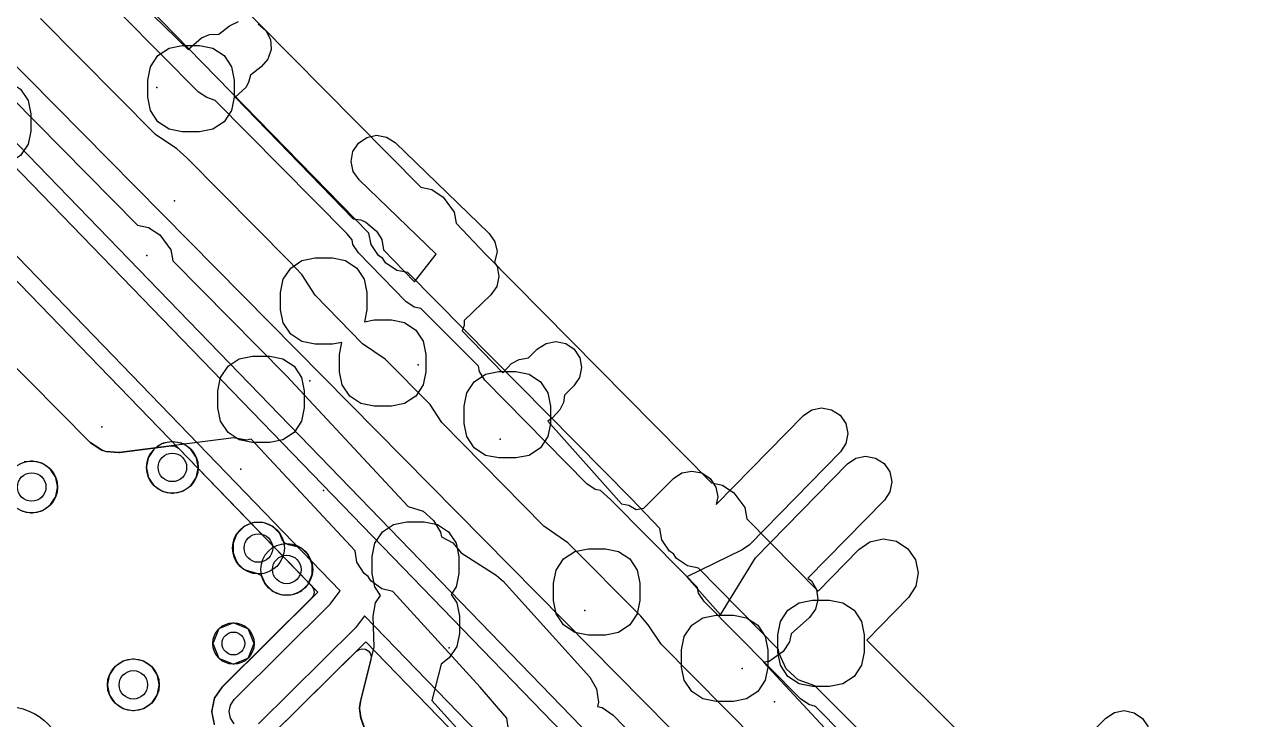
# Model space of a CAD drawing. Header units: metres. Extents: x -2677 to -840, y 169 to 1487.
# Drawn here: x -1880.6 to -1809.8, y 909.4 to 949.6 of the extents above; entities that cross this region are included whole.
import ezdxf

# ---------------------------------------------------------------- set-up
doc = ezdxf.new("R2010")
doc.units = ezdxf.units.M
for name, color, linetype in [('AI_GREENING_ALLOWED_ZONE', 4, 'Continuous'), ('AI_GREENING_EXCLUSIONS', 1, 'Continuous'), ('AI_GREENING_LAWN', 82, 'Continuous'), ('AI_GREENING_REJECTED', 6, 'Continuous'), ('AI_GREENING_SHRUBS', 92, 'Continuous'), ('AI_GREENING_TREES', 3, 'Continuous')]:
    doc.layers.add(name, color=color, linetype=linetype)

# ---------------------------------------------------------------- blocks, each defined once
blk = doc.blocks.new('AI_TREE')
for p, q in [((0, -0.3), (0, 0.3)), ((-0.3, 0), (0.3, 0))]:
    blk.add_line(p, q)
for radius in [1, 0.12]:
    blk.add_circle((0, 0), radius)
blk = doc.blocks.new('AI_SHRUB')
for radius in [1, 0.55]:
    blk.add_circle((0, 0), radius)

msp = doc.modelspace()

# ---------------------------------------------------------------- linework, layer by layer
at = {"layer": 'AI_GREENING_ALLOWED_ZONE'}
for points in [[(-1882.051, 930.766), (-1876.786, 925.457), (-1876.748, 925.426), (-1876.148, 925.022), (-1876.09, 924.993), (-1875.903, 924.928), (-1875.839, 924.916), (-1875.118, 924.866), (-1875.069, 924.867), (-1872.084, 925.251), (-1871.855, 925.227), (-1871.661, 925.102), (-1863.942, 917.122), (-1863.837, 916.96), (-1863.801, 916.77), (-1863.841, 916.58), (-1863.949, 916.42), (-1869.118, 911.29), (-1869.149, 911.253), (-1869.544, 910.667), (-1869.581, 910.578), (-1869.718, 909.91), (-1869.718, 909.813), (-1869.588, 909.144)], [(-1866.303, 908.448), (-1861.351, 913.354), (-1861.198, 913.457), (-1861.018, 913.498), (-1860.836, 913.471), (-1860.675, 913.38), (-1860.559, 913.237), (-1860.503, 913.061), (-1860.514, 912.877), (-1861.12, 910.455), (-1861.125, 910.431), (-1861.174, 910.099), (-1861.175, 910.027), (-1861.1, 909.507), (-1861.087, 909.458), (-1860.91, 908.963)]]:
    msp.add_lwpolyline(points, dxfattribs=at)
at = {"layer": 'AI_GREENING_EXCLUSIONS'}
for points in [[(-1876.551, 953.518), (-1871.103, 948.183), (-1870.331, 948.864), (-1869.864, 949.05), (-1869.313, 949.084), (-1868.706, 949.557), (-1868.183, 949.819)], [(-1870.692, 953.431), (-1857.627, 940.216), (-1856.987, 940.083), (-1856.341, 939.644), (-1855.705, 938.78), (-1855.582, 938.135), (-1853.865, 936.318), (-1840.8, 923.103), (-1840.16, 922.97), (-1839.514, 922.531), (-1838.878, 921.667), (-1838.755, 921.023), (-1834.629, 916.827), (-1832.274, 919.25), (-1831.632, 919.693), (-1830.868, 919.856), (-1830.101, 919.715), (-1829.446, 919.29), (-1829.003, 918.648), (-1828.84, 917.885), (-1828.981, 917.117), (-1829.406, 916.462), (-1831.81, 913.988), (-1825.726, 907.942)], [(-1808.959, 884.014), (-1834.779, 910.151), (-1835.168, 910.263), (-1835.653, 910.59), (-1841.236, 916.227), (-1841.559, 916.715), (-1841.622, 917.038), (-1842.408, 917.853), (-1846.647, 922.132), (-1847.228, 922.648), (-1847.531, 922.711), (-1848.016, 923.041), (-1853.916, 929.051), (-1854.236, 929.539), (-1854.295, 929.847), (-1857.621, 933.188), (-1858.012, 933.269), (-1858.497, 933.602), (-1861.236, 936.411), (-1861.554, 936.899), (-1861.603, 937.16), (-1861.905, 937.536), (-1869.535, 945.238), (-1869.535, 945.238), (-1870.01, 945.4), (-1870.495, 945.727), (-1877.152, 952.445)], [(-1828.697, 905.255), (-1834.826, 911.347), (-1835.778, 911.688), (-1836.477, 912.335), (-1836.886, 913.217), (-1836.925, 913.457), (-1841.546, 918.156), (-1842.191, 918.288), (-1842.837, 918.726), (-1843.006, 918.982), (-1843.243, 919.142), (-1843.674, 919.792), (-1843.802, 920.45), (-1845.428, 922.175), (-1858.373, 935.269), (-1859.018, 935.401), (-1859.664, 935.839), (-1859.833, 936.095), (-1860.07, 936.255), (-1860.501, 936.905), (-1860.629, 937.563), (-1873.473, 950.696)], [(-1809.828, 880.459), (-1811.445, 881.551), (-1836.418, 906.832), (-1837.026, 907.376), (-1838.14, 908.127), (-1843.723, 913.764), (-1844.464, 914.884), (-1844.895, 915.39), (-1849.11, 919.633), (-1850.514, 920.589), (-1856.414, 926.599), (-1857.091, 927.631), (-1859.701, 930.266), (-1861.003, 931.158), (-1863.742, 933.967), (-1864.517, 935.157), (-1865.24, 935.929), (-1871.174, 941.919), (-1871.757, 942.437), (-1872.982, 943.264), (-1872.982, 943.264), (-1879.639, 949.982)], [(-1867.043, 949.678), (-1866.601, 949.295), (-1866.338, 948.772), (-1866.295, 948.188), (-1866.48, 947.633), (-1866.862, 947.19), (-1867.488, 946.703), (-1867.6, 946.281), (-1867.766, 945.997), (-1868.375, 945.436), (-1861.538, 938.389), (-1861.106, 938.323), (-1860.806, 938.188), (-1860.202, 937.674), (-1859.884, 937.183), (-1859.784, 936.581), (-1858.002, 934.744), (-1856.739, 936.332), (-1861.203, 940.645), (-1861.536, 941.126), (-1861.66, 941.698), (-1861.556, 942.274), (-1861.239, 942.766), (-1860.759, 943.099), (-1860.187, 943.224), (-1859.611, 943.119), (-1859.118, 942.803), (-1853.675, 937.544), (-1853.341, 937.063), (-1853.217, 936.491), (-1853.362, 935.852), (-1853.215, 935.624), (-1853.111, 935.048), (-1853.235, 934.476), (-1853.569, 933.995), (-1855.126, 932.492), (-1855.118, 932.203), (-1855.236, 931.893), (-1852.889, 929.474), (-1852.379, 930.008), (-1851.937, 930.247), (-1851.393, 930.342), (-1850.869, 930.855), (-1850.379, 931.175), (-1849.804, 931.284), (-1849.231, 931.164), (-1848.748, 930.834), (-1848.428, 930.344), (-1848.32, 929.769), (-1848.44, 929.196), (-1848.77, 928.712), (-1849.31, 928.183), (-1849.374, 927.751), (-1849.579, 927.331), (-1850.018, 926.844), (-1850.28, 926.673), (-1846.009, 921.886), (-1845.581, 921.802), (-1845.159, 921.566), (-1844.721, 921.63), (-1843.003, 923.347), (-1842.517, 923.672), (-1841.942, 923.786), (-1841.368, 923.672), (-1840.882, 923.346), (-1840.557, 922.86), (-1840.443, 922.285), (-1840.531, 921.842), (-1835.485, 926.99), (-1835.002, 927.32), (-1834.429, 927.44), (-1833.854, 927.332), (-1833.364, 927.011), (-1833.034, 926.528), (-1832.914, 925.955), (-1833.023, 925.38), (-1833.343, 924.89), (-1838.611, 919.515), (-1839.026, 919.216), (-1842.234, 917.655), (-1840.277, 915.463), (-1838.265, 918.759), (-1832.937, 924.194), (-1832.454, 924.524), (-1831.881, 924.644), (-1831.306, 924.536), (-1830.816, 924.216), (-1830.486, 923.732), (-1830.366, 923.159), (-1830.475, 922.584), (-1830.795, 922.094), (-1835.222, 917.578), (-1835.023, 917.429), (-1834.725, 916.925), (-1834.642, 916.346), (-1834.788, 915.779), (-1835.139, 915.311), (-1836.19, 914.369), (-1836.288, 913.902), (-1836.659, 913.336), (-1837.461, 912.765), (-1837.785, 912.718), (-1833.741, 908.357)], [(-1886.21, 948.083), (-1819.233, 878.9), (-1813.361, 884.505), (-1812.548, 891.936), (-1812.389, 892.527), (-1811.941, 893.165), (-1800.493, 904.092)], [(-1887.114, 947.58), (-1819.26, 877.491), (-1812.406, 884.033), (-1811.554, 891.827), (-1811.437, 892.199), (-1811.25, 892.442), (-1799.802, 903.369)], [(-1881.321, 945.412), (-1874.024, 938.023), (-1873.383, 937.891), (-1872.736, 937.454), (-1872.099, 936.592), (-1871.974, 935.947), (-1865.411, 929.3), (-1858.366, 921.74), (-1857.499, 921.466), (-1856.893, 920.916), (-1856.483, 920.254), (-1856.438, 919.975), (-1855.774, 919.621), (-1855.296, 919.04), (-1853.276, 917.76), (-1852.859, 917.408), (-1847.854, 911.844), (-1847.455, 911.173), (-1847.343, 910.401), (-1847.407, 910.15), (-1847.127, 910.09), (-1846.485, 909.646), (-1841.382, 904.361)], [(-1868.438, 909.148), (-1868.653, 909.474), (-1868.728, 909.857), (-1868.65, 910.239), (-1868.431, 910.563), (-1862.866, 916.075), (-1862.295, 916.858), (-1888.103, 943.539)], [(-1869.579, 909.095), (-1869.727, 909.862), (-1869.572, 910.626), (-1869.135, 911.273), (-1863.599, 916.768), (-1887.728, 941.713)], [(-1852.555, 908.821), (-1852.653, 909.483), (-1854.201, 911.278), (-1859.252, 916.817), (-1859.886, 916.965), (-1860.52, 917.42), (-1860.681, 917.68), (-1860.914, 917.846), (-1861.328, 918.508), (-1861.438, 919.169), (-1867.457, 925.628), (-1867.723, 925.573), (-1868.461, 925.716), (-1875.094, 924.864), (-1875.872, 924.918), (-1876.121, 925.003), (-1876.768, 925.44), (-1882.068, 930.783)], [(-1860.898, 908.929), (-1861.096, 909.482), (-1861.18, 910.063), (-1861.123, 910.443), (-1860.337, 913.583), (-1860.396, 915.385), (-1860.244, 916.15), (-1859.953, 916.585), (-1860.283, 917.079), (-1860.435, 917.844), (-1860.435, 918.844), (-1860.283, 919.609), (-1860.283, 919.609), (-1859.849, 920.258), (-1859.2, 920.692), (-1858.435, 920.844), (-1857.435, 920.844), (-1856.67, 920.692), (-1856.021, 920.258), (-1855.587, 919.609), (-1855.435, 918.844), (-1855.435, 917.844), (-1855.587, 917.079), (-1855.878, 916.644), (-1855.548, 916.15), (-1855.396, 915.385), (-1855.396, 914.385), (-1855.548, 913.619), (-1855.982, 912.971), (-1856.457, 912.612), (-1856.984, 910.504), (-1854.484, 907.724)], [(-1821.202, 874.437), (-1860.883, 915.4), (-1861.401, 914.711), (-1867.024, 909.142)], [(-1822.621, 874.465), (-1860.811, 913.888), (-1866.32, 908.431)], [(-1822.929, 904.566), (-1817.971, 909.477), (-1817.483, 909.8), (-1816.908, 909.912), (-1816.335, 909.795), (-1815.85, 909.467), (-1815.527, 908.979)]]:
    msp.add_lwpolyline(points, dxfattribs=at)
for points in [[(-1869.02, 944.006), (-1869.669, 943.572), (-1870.434, 943.42), (-1871.434, 943.42), (-1872.199, 943.572), (-1872.848, 944.006), (-1873.282, 944.655), (-1873.434, 945.42), (-1873.434, 946.42), (-1873.282, 947.185), (-1872.848, 947.834), (-1872.199, 948.268), (-1871.434, 948.42), (-1870.434, 948.42), (-1869.669, 948.268), (-1869.02, 947.834), (-1868.586, 947.185), (-1868.434, 946.42), (-1868.434, 945.42), (-1868.586, 944.655), (-1869.02, 944.006)], [(-1881.442, 941.622), (-1882.207, 941.47), (-1883.207, 941.47), (-1883.972, 941.622), (-1884.621, 942.056), (-1885.055, 942.705), (-1885.207, 943.47), (-1885.207, 944.47), (-1885.055, 945.235), (-1884.621, 945.884), (-1883.972, 946.318), (-1883.207, 946.47), (-1882.207, 946.47), (-1881.442, 946.318), (-1880.793, 945.884), (-1880.359, 945.235), (-1880.207, 944.47), (-1880.207, 943.47), (-1880.359, 942.705), (-1880.793, 942.056), (-1881.442, 941.622)], [(-1863.748, 936.124), (-1862.748, 936.124), (-1861.983, 935.972), (-1861.334, 935.538), (-1860.9, 934.889), (-1860.748, 934.124), (-1860.748, 933.124), (-1860.887, 932.424), (-1860.331, 932.535), (-1859.331, 932.535), (-1858.566, 932.383), (-1857.917, 931.949), (-1857.483, 931.3), (-1857.331, 930.535), (-1857.331, 929.535), (-1857.483, 928.77), (-1857.917, 928.121), (-1858.566, 927.687), (-1859.331, 927.535), (-1860.331, 927.535), (-1861.096, 927.687), (-1861.745, 928.121), (-1862.179, 928.77), (-1862.331, 929.535), (-1862.331, 930.535), (-1862.192, 931.235), (-1862.748, 931.124), (-1863.748, 931.124), (-1864.513, 931.276), (-1865.162, 931.71), (-1865.596, 932.359), (-1865.748, 933.124), (-1865.748, 934.124), (-1865.596, 934.889), (-1865.162, 935.538), (-1864.513, 935.972), (-1863.748, 936.124)], [(-1865.609, 925.588), (-1866.374, 925.436), (-1867.374, 925.436), (-1868.139, 925.588), (-1868.788, 926.022), (-1869.222, 926.671), (-1869.374, 927.436), (-1869.374, 928.436), (-1869.222, 929.201), (-1868.788, 929.85), (-1868.139, 930.284), (-1867.374, 930.436), (-1866.374, 930.436), (-1865.609, 930.284), (-1864.96, 929.85), (-1864.526, 929.201), (-1864.374, 928.436), (-1864.374, 927.436), (-1864.526, 926.671), (-1864.96, 926.022), (-1865.609, 925.588)], [(-1850.705, 925.127), (-1851.354, 924.693), (-1852.119, 924.541), (-1853.119, 924.541), (-1853.884, 924.693), (-1854.533, 925.127), (-1854.967, 925.776), (-1855.119, 926.541), (-1855.119, 927.541), (-1854.967, 928.306), (-1854.533, 928.955), (-1853.884, 929.389), (-1853.119, 929.541), (-1852.119, 929.541), (-1851.354, 929.389), (-1850.705, 928.955), (-1850.271, 928.306), (-1850.119, 927.541), (-1850.119, 926.541), (-1850.271, 925.776), (-1850.705, 925.127)], [(-1845.533, 914.872), (-1846.182, 914.438), (-1846.947, 914.286), (-1847.947, 914.286), (-1848.712, 914.438), (-1849.361, 914.872), (-1849.795, 915.521), (-1849.947, 916.286), (-1849.947, 917.286), (-1849.795, 918.051), (-1849.361, 918.7), (-1848.712, 919.134), (-1847.947, 919.286), (-1846.947, 919.286), (-1846.182, 919.134), (-1845.533, 918.7), (-1845.099, 918.051), (-1844.947, 917.286), (-1844.947, 916.286), (-1845.099, 915.521), (-1845.533, 914.872)], [(-1832.551, 911.893), (-1833.2, 911.459), (-1833.965, 911.307), (-1834.965, 911.307), (-1835.73, 911.459), (-1836.379, 911.893), (-1836.813, 912.542), (-1836.965, 913.307), (-1836.965, 914.307), (-1836.813, 915.072), (-1836.379, 915.721), (-1835.73, 916.155), (-1834.965, 916.307), (-1833.965, 916.307), (-1833.2, 916.155), (-1832.551, 915.721), (-1832.117, 915.072), (-1831.965, 914.307), (-1831.965, 913.307), (-1832.117, 912.542), (-1832.551, 911.893)], [(-1838.121, 911.024), (-1838.77, 910.59), (-1839.535, 910.438), (-1840.535, 910.438), (-1841.3, 910.59), (-1841.949, 911.024), (-1842.383, 911.673), (-1842.535, 912.438), (-1842.535, 913.438), (-1842.383, 914.203), (-1841.949, 914.852), (-1841.3, 915.286), (-1840.535, 915.438), (-1839.535, 915.438), (-1838.77, 915.286), (-1838.121, 914.852), (-1837.687, 914.203), (-1837.535, 913.438), (-1837.535, 912.438), (-1837.687, 911.673), (-1838.121, 911.024)]]:
    msp.add_lwpolyline(points, close=True, dxfattribs=at)
at = {"layer": 'AI_GREENING_LAWN'}
for points in [[(-1888.094, 954.356), (-1823.038, 888.475)], [(-1880.677, 921.465), (-1880.2, 921.37), (-1880.103, 921.37), (-1879.626, 921.465), (-1879.536, 921.502), (-1879.132, 921.772), (-1879.063, 921.841), (-1878.793, 922.245), (-1878.756, 922.335), (-1878.661, 922.812), (-1878.661, 922.909), (-1878.756, 923.386), (-1878.793, 923.475), (-1879.063, 923.88), (-1879.132, 923.948), (-1879.536, 924.219), (-1879.626, 924.256), (-1880.103, 924.351), (-1880.2, 924.351), (-1880.4, 924.311), (-1880.596, 924.311)]]:
    msp.add_lwpolyline(points, dxfattribs=at)
for points in [[(-1871.96, 922.504), (-1871.482, 922.599), (-1871.393, 922.635), (-1870.988, 922.906), (-1870.92, 922.974), (-1870.649, 923.379), (-1870.612, 923.468), (-1870.517, 923.946), (-1870.517, 924.042), (-1870.612, 924.52), (-1870.649, 924.609), (-1870.92, 925.014), (-1870.988, 925.082), (-1871.393, 925.352), (-1871.482, 925.389), (-1871.96, 925.484), (-1872.056, 925.484), (-1872.534, 925.389), (-1872.623, 925.352), (-1873.028, 925.082), (-1873.096, 925.014), (-1873.366, 924.609), (-1873.403, 924.52), (-1873.498, 924.042), (-1873.498, 923.946), (-1873.403, 923.468), (-1873.366, 923.379), (-1873.096, 922.974), (-1873.028, 922.906), (-1872.623, 922.635), (-1872.534, 922.599), (-1872.056, 922.504), (-1871.96, 922.504)], [(-1865.144, 916.614), (-1865.049, 916.633), (-1864.599, 916.819), (-1864.519, 916.873), (-1864.175, 917.217), (-1864.121, 917.298), (-1863.935, 917.747), (-1863.916, 917.842), (-1863.916, 918.329), (-1863.935, 918.424), (-1864.121, 918.873), (-1864.175, 918.954), (-1864.505, 919.284), (-1864.622, 919.349), (-1865.296, 919.509), (-1865.509, 919.618), (-1865.646, 919.814), (-1865.761, 920.111), (-1865.817, 920.196), (-1866.159, 920.538), (-1866.239, 920.592), (-1866.689, 920.778), (-1866.784, 920.797), (-1867.271, 920.797), (-1867.365, 920.778), (-1867.815, 920.592), (-1867.896, 920.538), (-1868.24, 920.194), (-1868.293, 920.114), (-1868.48, 919.664), (-1868.499, 919.569), (-1868.499, 919.082), (-1868.48, 918.988), (-1868.293, 918.538), (-1868.24, 918.458), (-1867.906, 918.124), (-1867.799, 918.061), (-1867.091, 917.859), (-1866.895, 917.752), (-1866.766, 917.57), (-1866.653, 917.298), (-1866.6, 917.217), (-1866.255, 916.873), (-1866.175, 916.819), (-1865.725, 916.633), (-1865.631, 916.614), (-1865.144, 916.614)], [(-1867.671, 912.932), (-1867.632, 912.958), (-1867.606, 912.997), (-1867.293, 913.754), (-1867.284, 913.8), (-1867.293, 913.845), (-1867.606, 914.603), (-1867.632, 914.641), (-1867.671, 914.667), (-1868.428, 914.981), (-1868.474, 914.99), (-1868.519, 914.981), (-1869.277, 914.667), (-1869.315, 914.641), (-1869.341, 914.603), (-1869.655, 913.845), (-1869.664, 913.8), (-1869.655, 913.754), (-1869.341, 912.997), (-1869.315, 912.958), (-1869.277, 912.932), (-1868.519, 912.618), (-1868.474, 912.609), (-1868.428, 912.618), (-1867.671, 912.932)], [(-1874.22, 909.917), (-1873.743, 910.012), (-1873.653, 910.049), (-1873.249, 910.319), (-1873.18, 910.387), (-1872.91, 910.792), (-1872.873, 910.881), (-1872.778, 911.359), (-1872.778, 911.455), (-1872.873, 911.933), (-1872.91, 912.022), (-1873.18, 912.427), (-1873.249, 912.495), (-1873.653, 912.766), (-1873.743, 912.802), (-1874.22, 912.897), (-1874.317, 912.897), (-1874.794, 912.802), (-1874.883, 912.766), (-1875.288, 912.495), (-1875.356, 912.427), (-1875.627, 912.022), (-1875.664, 911.933), (-1875.759, 911.455), (-1875.759, 911.359), (-1875.664, 910.881), (-1875.627, 910.792), (-1875.356, 910.387), (-1875.288, 910.319), (-1874.883, 910.049), (-1874.794, 910.012), (-1874.317, 909.917), (-1874.22, 909.917)]]:
    msp.add_lwpolyline(points, close=True, dxfattribs=at)
at = {"layer": 'AI_GREENING_REJECTED'}
for p in [(-1872.9, 945.99), (-1871.89, 939.42), (-1873.48, 936.26), (-1857.78, 929.93), (-1864.06, 929), (-1876.1, 926.35), (-1853.03, 925.62), (-1868.05, 923.9), (-1863.26, 922.65), (-1848.14, 915.72), (-1855.98, 913.54), (-1839.03, 912.36), (-1837.15, 910.43)]:
    msp.add_point(p, dxfattribs=at)

# ---------------------------------------------------------------- block references
at = {"layer": 'AI_GREENING_SHRUBS'}
for p, xscale, yscale in [((-1872.008, 923.994), 1.5, 1.5), ((-1880.151, 922.86), 1.5, 1.5), ((-1867.027, 919.326), 1.5, 1.5), ((-1865.387, 918.086), 1.5, 1.5), ((-1868.474, 913.8), 1.2, 1.2), ((-1874.268, 911.407), 1.5, 1.5)]:
    msp.add_blockref('AI_SHRUB', p, dxfattribs=dict(at, xscale=xscale, yscale=yscale))
at = {"layer": 'AI_GREENING_TREES', "xscale": 3.5, "yscale": 3.5}
msp.add_blockref('AI_TREE', (-1881.684, 906.667), dxfattribs=at)

doc.saveas('drawing.dxf')
